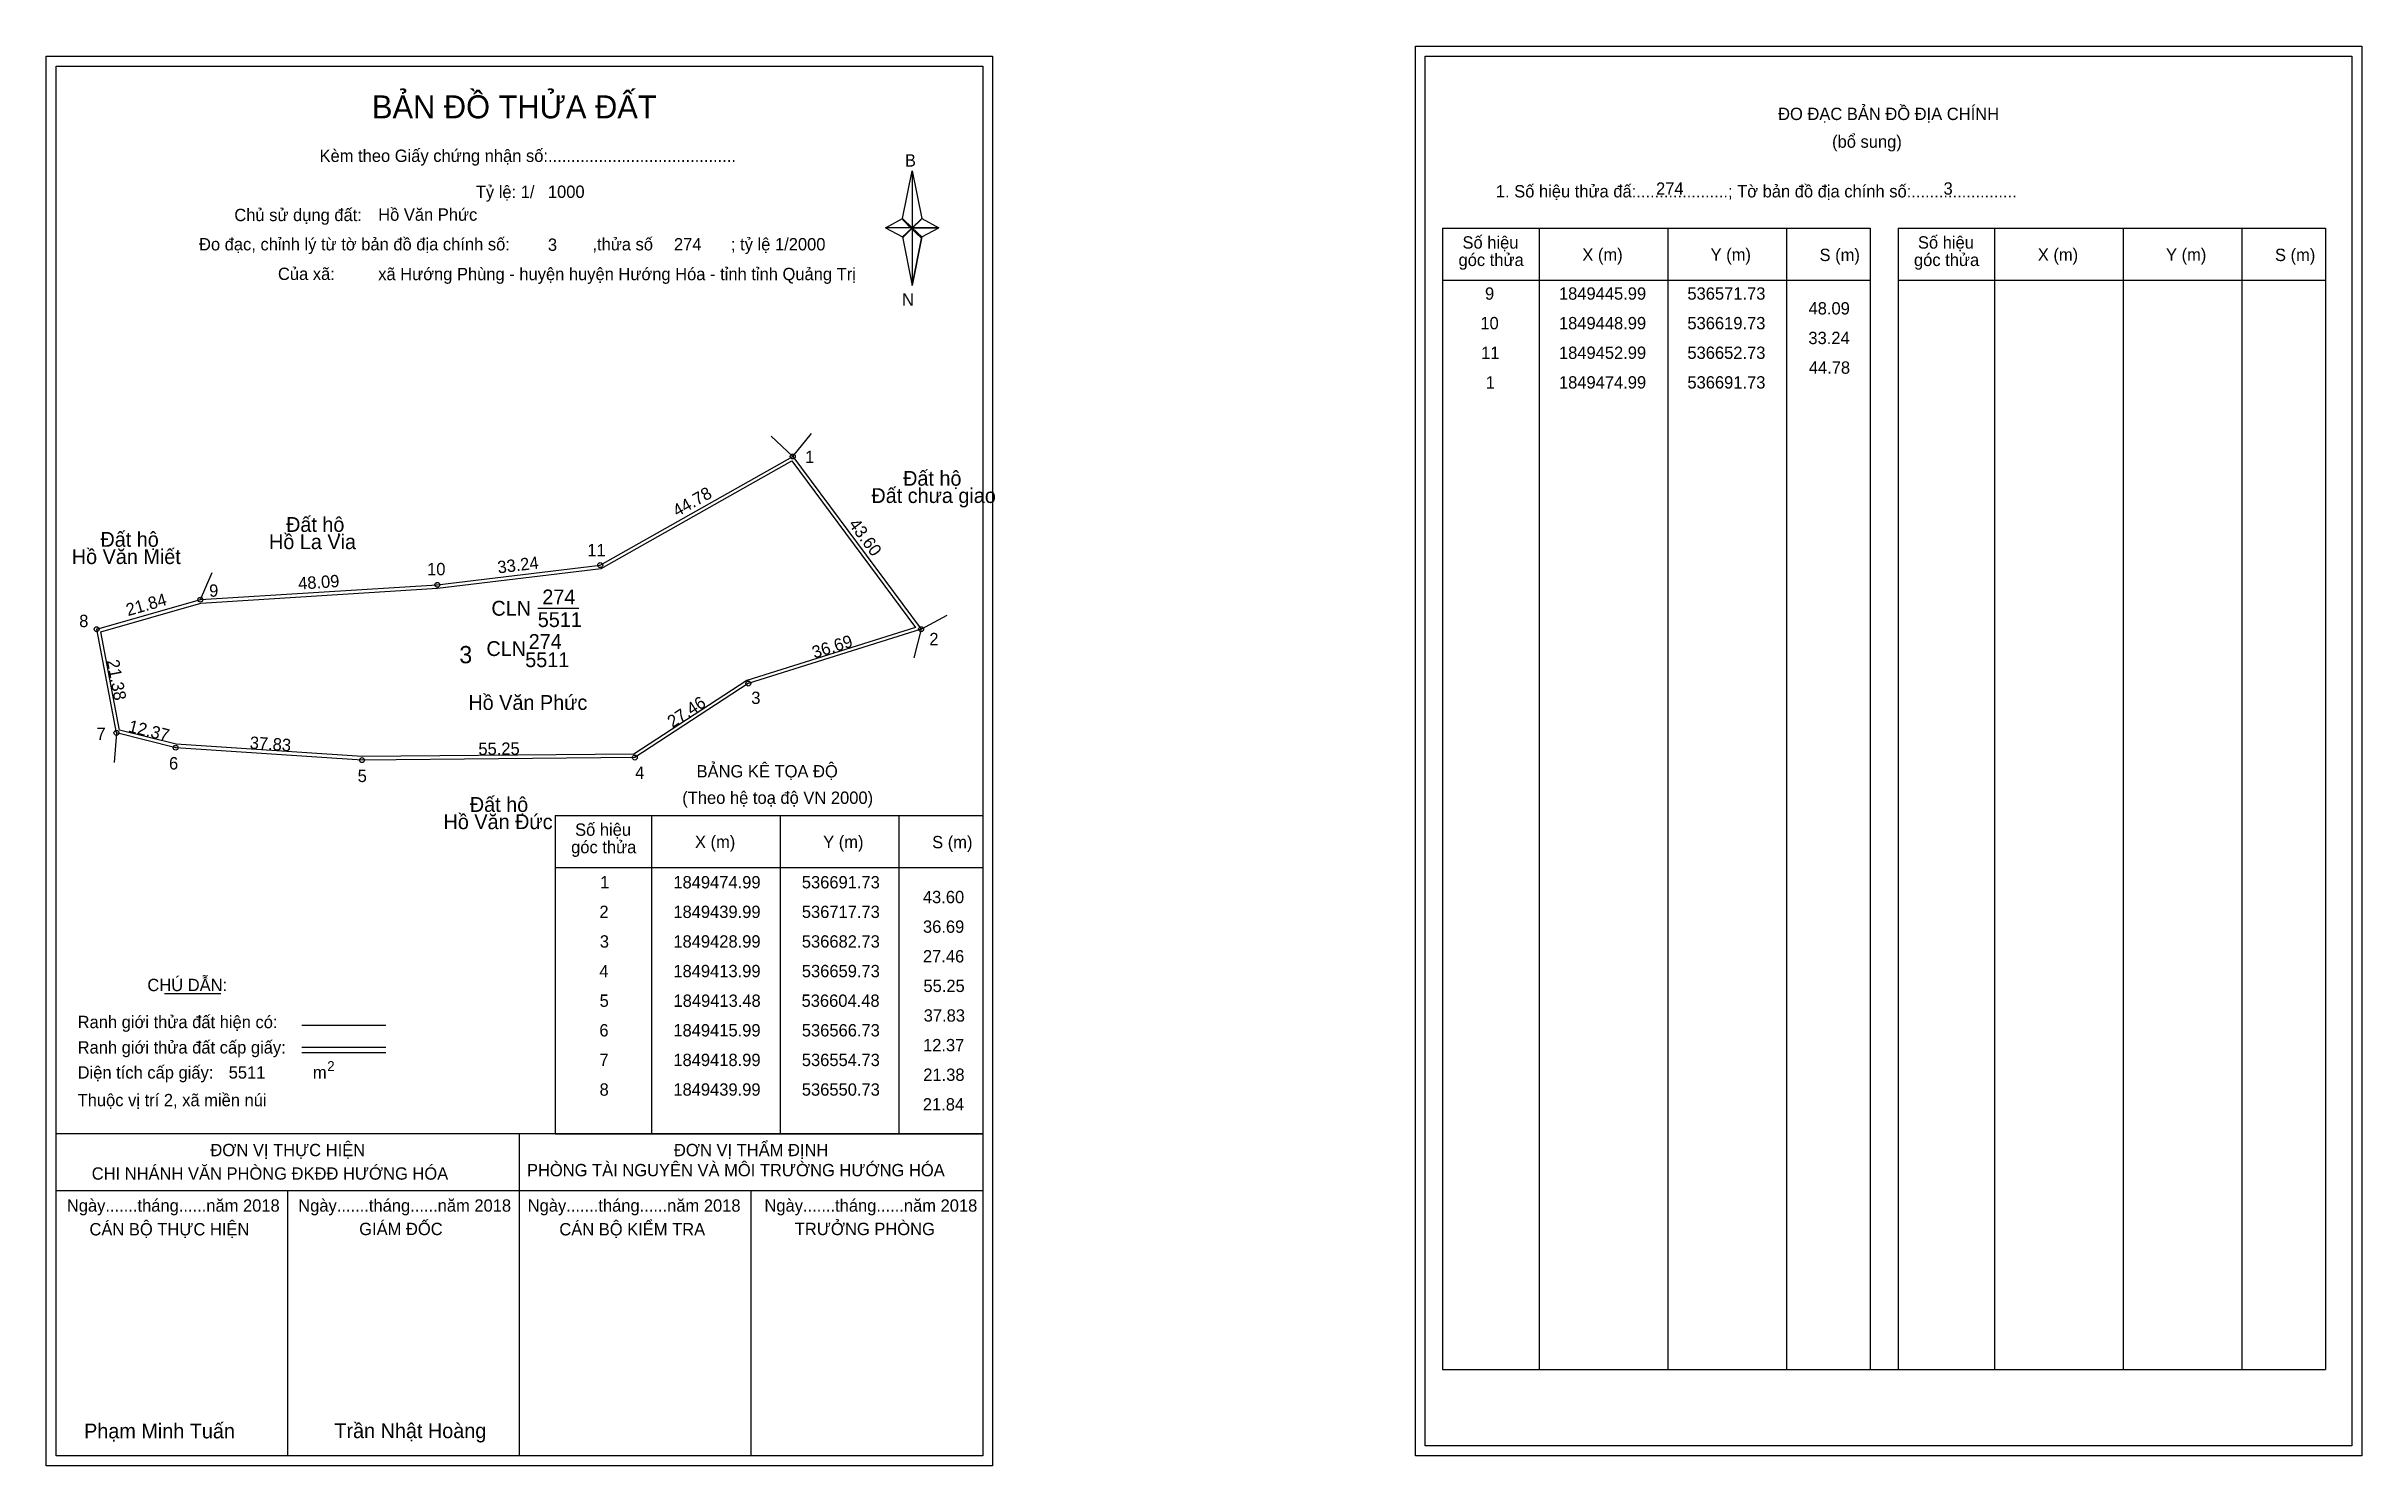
# Model space of a CAD drawing. Extents: x 536541 to 537010, y 1849271 to 1849558.
import ezdxf

# ---------------------------------------------------------------- set-up
doc = ezdxf.new("R2010")
doc.units = 0
for name, color, linetype in [('Level 1', 7, 'Continuous'), ('Level 10', 7, 'Continuous'), ('Level 11', 7, 'Continuous'), ('Level 13', 7, 'Continuous'), ('Level 2', 7, 'Continuous'), ('Level 27', 7, 'Continuous'), ('Level 3', 7, 'Continuous'), ('Level 36', 7, 'Continuous'), ('Level 4', 7, 'Continuous'), ('Level 49', 7, 'Continuous'), ('Level 5', 7, 'Continuous'), ('Level 53', 7, 'Continuous'), ('Level 55', 7, 'Continuous'), ('Level 6', 7, 'Continuous'), ('Level 63', 7, 'Continuous'), ('Level 7', 7, 'Continuous'), ('Level 9', 7, 'Continuous')]:
    doc.layers.add(name, color=color, linetype=linetype)

msp = doc.modelspace()

# ---------------------------------------------------------------- linework, layer by layer
at = {"layer": 'Level 1'}
for p, q in [((536819.85, 1849556.1), (536819.85, 1849556.1)), ((536542.53, 1849554.1), (536542.53, 1849554.1)), ((536713.95, 1849523.22), (536715.92, 1849532.86)), ((536715.92, 1849532.86), (536715.92, 1849521.33)), ((536715.92, 1849532.86), (536717.88, 1849523.22)), ((536710.5, 1849521.33), (536713.95, 1849523.22)), ((536713.95, 1849523.22), (536715.92, 1849521.33)), ((536715.77, 1849521.11), (536713.95, 1849523)), ((536717.74, 1849523), (536715.77, 1849521.11)), ((536715.77, 1849521.11), (536717.74, 1849523)), ((536717.88, 1849523.22), (536715.92, 1849521.33)), ((536715.92, 1849521.33), (536713.95, 1849519.49)), ((536715.77, 1849521.11), (536713.95, 1849519.27)), ((536713.95, 1849519.27), (536715.77, 1849521.11)), ((536713.95, 1849519.49), (536715.92, 1849509.63)), ((536717.74, 1849519.27), (536715.77, 1849521.11)), ((536715.92, 1849521.33), (536715.92, 1849509.63)), ((536715.92, 1849521.33), (536721.33, 1849521.33)), ((536715.92, 1849521.33), (536717.88, 1849519.49)), ((536717.88, 1849519.49), (536715.92, 1849509.63)), ((536717.88, 1849519.49), (536721.33, 1849521.33)), ((536823.38, 1849521.24), (536909.98, 1849521.24)), ((536842.97, 1849289.98), (536842.97, 1849521.24)), ((536869.04, 1849289.98), (536869.04, 1849521.24)), ((536893.02, 1849521.24), (536893.02, 1849289.98)), ((536909.98, 1849521.24), (536909.98, 1849289.98)), ((536915.64, 1849521.24), (537002.24, 1849521.24)), ((536935.23, 1849289.98), (536935.23, 1849521.24)), ((536961.3, 1849289.98), (536961.3, 1849521.24)), ((536985.27, 1849521.24), (536985.27, 1849289.98)), ((537002.24, 1849521.24), (537002.24, 1849289.98)), ((536823.38, 1849510.72), (536909.98, 1849510.72)), ((536915.64, 1849510.72), (537002.24, 1849510.72)), ((536643.62, 1849402.27), (536730.22, 1849402.27)), ((536663.21, 1849337.75), (536663.21, 1849402.27)), ((536689.28, 1849337.75), (536689.28, 1849402.27)), ((536713.25, 1849402.27), (536713.25, 1849337.75)), ((536643.62, 1849391.74), (536730.22, 1849391.74)), ((536564.44, 1849366.16), (536575.85, 1849366.16)), ((536592.31, 1849359.76), (536609.32, 1849359.76)), ((536592.31, 1849355.31), (536609.32, 1849355.31)), ((536592.31, 1849354.22), (536609.32, 1849354.22)), ((536649.35, 1849337.75), (536542.52, 1849337.75)), ((536730.22, 1849337.75), (536625.38, 1849337.75)), ((536636.37, 1849272.52), (536636.37, 1849337.75)), ((536643.62, 1849337.74), (536730.22, 1849337.74)), ((536730.22, 1849326.2), (536542.52, 1849326.2)), ((536589.45, 1849272.52), (536589.45, 1849326.2)), ((536683.3, 1849272.52), (536683.3, 1849326.2)), ((536823.38, 1849289.98), (537002.24, 1849289.98)), ((537007.55, 1849274.52), (537007.55, 1849274.52)), ((536730.22, 1849272.52), (536730.22, 1849272.52))]:
    msp.add_line(p, q, dxfattribs=at)
for points in [[(536713.95, 1849523.22), (536715.92, 1849532.86), (536715.92, 1849521.33)], [(536715.92, 1849521.33), (536717.88, 1849523.22), (536721.33, 1849521.33)], [(536710.5, 1849521.33), (536713.95, 1849519.49), (536715.92, 1849521.33)], [(536715.92, 1849521.33), (536715.92, 1849509.63), (536717.88, 1849519.49)]]:
    msp.add_lwpolyline(points, close=True, dxfattribs=at)
at = {"layer": 'Level 10'}
for points in [[(536691.73, 1849474.99), (536717.73, 1849439.99), (536682.73, 1849428.99), (536659.73, 1849413.99), (536604.48, 1849413.48), (536566.73, 1849415.99), (536554.73, 1849418.99), (536550.73, 1849439.99), (536571.73, 1849445.99), (536619.73, 1849448.99), (536652.73, 1849452.99)], [(536691.54, 1849474.08), (536716.58, 1849440.36), (536682.43, 1849429.63), (536659.52, 1849414.69), (536604.5, 1849414.18), (536566.84, 1849416.68), (536555.33, 1849419.56), (536551.54, 1849439.49), (536571.85, 1849445.3), (536619.79, 1849448.29), (536652.95, 1849452.31)]]:
    msp.add_lwpolyline(points, close=True, dxfattribs=at)
at = {"layer": 'Level 11'}
for centre in [(536691.73, 1849474.99), (536691.73, 1849474.99), (536652.73, 1849452.99), (536619.73, 1849448.99), (536571.73, 1849445.99), (536550.73, 1849439.99), (536717.73, 1849439.99), (536682.73, 1849428.99), (536554.73, 1849418.99), (536566.73, 1849415.99), (536604.48, 1849413.48), (536659.73, 1849413.99)]:
    msp.add_circle(centre, 0.5, dxfattribs=at)
at = {"layer": 'Level 27'}
for p, q in [((536691.73, 1849474.99), (536695.55, 1849479.62)), ((536691.73, 1849474.99), (536687.39, 1849479.13)), ((536571.73, 1849445.99), (536574.13, 1849451.49)), ((536717.73, 1849439.99), (536723.02, 1849442.83)), ((536717.73, 1849439.99), (536716.23, 1849434.18)), ((536554.73, 1849418.99), (536554.25, 1849413.01))]:
    msp.add_line(p, q, dxfattribs=at)
at = {"layer": 'Level 3'}
for p, q in [((536823.38, 1849521.24), (536823.38, 1849289.98)), ((536915.64, 1849521.24), (536915.64, 1849289.98)), ((536643.62, 1849402.27), (536643.62, 1849337.75))]:
    msp.add_line(p, q, dxfattribs=at)
at = {"layer": 'Level 63'}
for points in [[(536540.52, 1849556.1), (536732.22, 1849556.1), (536732.22, 1849270.52), (536540.52, 1849270.52)], [(536817.85, 1849558.1), (537009.55, 1849558.1), (537009.55, 1849272.52), (536817.85, 1849272.52)], [(536819.85, 1849556.1), (537007.55, 1849556.1), (537007.55, 1849274.52), (536819.85, 1849274.52)], [(536542.52, 1849554.1), (536730.22, 1849554.1), (536730.22, 1849272.52), (536542.52, 1849272.52)]]:
    msp.add_lwpolyline(points, close=True, dxfattribs=at)
at = {"layer": 'Level 9'}
msp.add_line((536640.08, 1849444.24), (536648.41, 1849444.24), dxfattribs=at)

# ---------------------------------------------------------------- texts
at = {"layer": 'Level 1'}
for s, height, p in [('BẢN ĐỒ THỬA ĐẤT', 4.6657, (536606.49, 1849543.5)), ('ĐO ĐẠC BẢN ĐỒ ĐỊA CHÍNH', 2.5, (536891.33, 1849543.16)), ('Kèm theo Giấy chứng nhận số:.........................................', 2.5, (536595.87, 1849534.67)), ('B', 2.5, (536714.46, 1849533.73)), ('(bổ sung)', 2.5, (536902.27, 1849537.54)), ('1. Số hiệu thửa đấ:....................; Tờ bản đồ địa chính số:.......................', 2.5, (536834.16, 1849527.48)), ('Chủ sử dụng đất:', 2.5, (536578.61, 1849522.68)), ('Đo đạc, chỉnh lý từ tờ bản đồ địa chính số:                  ,thửa số                 ; tỷ lệ 1/2000', 2.5, (536571.46, 1849516.75)), ('Số hiệu', 2.5, (536827.4, 1849517.11)), ('X (m)', 2.5, (536851.68, 1849514.64)), ('Y (m)', 2.5, (536877.66, 1849514.64)), ('S (m)', 2.5, (536899.73, 1849514.59)), ('Số hiệu', 2.5, (536919.66, 1849517.11)), ('X (m)', 2.5, (536943.94, 1849514.64)), ('Y (m)', 2.5, (536969.91, 1849514.64)), ('S (m)', 2.5, (536991.99, 1849514.59)), ('Của xã:', 2.5, (536587.45, 1849510.75)), ('góc thửa', 2.5, (536826.6, 1849513.58)), ('góc thửa', 2.5, (536918.86, 1849513.58)), ('N', 2.5, (536713.86, 1849505.56)), ('BẢNG KÊ TỌA ĐỘ', 2.5, (536672.25, 1849409.97)), ('(Theo hệ toạ độ VN 2000)', 2.5, (536669.35, 1849404.61)), ('Số hiệu', 2.5, (536647.64, 1849398.14)), ('góc thửa', 2.5, (536646.84, 1849394.61)), ('X (m)', 2.5, (536671.92, 1849395.66)), ('Y (m)', 2.5, (536697.89, 1849395.66)), ('S (m)', 2.5, (536719.97, 1849395.61)), ('CHÚ DẪN:', 2.5, (536561, 1849366.67)), ('Ranh giới thửa đất hiện có:', 2.5, (536546.87, 1849359.17)), ('Ranh giới thửa đất cấp giấy:', 2.5, (536546.87, 1849354.03)), ('Diện tích cấp giấy:', 2.5, (536546.87, 1849348.95)), ('m', 2.5, (536594.53, 1849348.97)), ('2', 2, (536597.43, 1849350.48)), ('Thuộc vị trí 2, xã miền núi', 2.5, (536546.87, 1849343.35)), ('ĐƠN VỊ THỰC HIỆN', 2.5, (536573.76, 1849333.23)), ('ĐƠN VỊ THẨM ĐỊNH', 2.5, (536667.66, 1849333.23)), ('CHI NHÁNH VĂN PHÒNG ĐKĐĐ HƯỚNG HÓA', 2.5, (536549.72, 1849328.47)), ('PHÒNG TÀI NGUYÊN VÀ MÔI TRƯỜNG HƯỚNG HÓA', 2.5, (536637.89, 1849329.16)), ('Ngày.......tháng......năm 2018', 2.5, (536544.69, 1849321.99)), ('CÁN BỘ THỰC HIỆN', 2.5, (536549.27, 1849317.18)), ('Ngày.......tháng......năm 2018', 2.5, (536591.56, 1849321.99)), ('GIÁM ĐỐC', 2.5, (536603.91, 1849317.24)), ('Ngày.......tháng......năm 2018', 2.5, (536638.04, 1849321.99)), ('CÁN BỘ KIỂM TRA', 2.5, (536644.45, 1849317.18)), ('Ngày.......tháng......năm 2018', 2.5, (536686, 1849321.99)), ('TRƯỞNG PHÒNG', 2.5, (536692.14, 1849317.24)), ('Phạm Minh Tuấn', 3, (536548.18, 1849276.06)), ('Trần Nhật Hoàng', 3, (536598.88, 1849276.11))]:
    msp.add_text(s, height=height, dxfattribs=at).set_placement(p)
at = {"layer": 'Level 11'}
msp.add_text('Tỷ lệ: 1/', height=2.5, dxfattribs=at).set_placement((536627.53, 1849527.36))
at = {"layer": 'Level 13'}
for s, p in [('274', (536641, 1849445.04)), ('CLN', (536630.69, 1849442.74)), ('5511', (536640.08, 1849440.44))]:
    msp.add_text(s, height=3, dxfattribs=at).set_placement(p)
at = {"layer": 'Level 2'}
msp.add_text('Hồ Văn Phức', height=3, dxfattribs=at).set_placement((536626.02, 1849423.65))
at = {"layer": 'Level 3'}
msp.add_text('CLN', height=3, dxfattribs=at).set_placement((536629.68, 1849434.57))
at = {"layer": 'Level 36'}
for s, p in [('Đất hộ', (536714.09, 1849469.07)), ('Đất chưa giao', (536707.66, 1849465.57)), ('Đất hộ', (536589.09, 1849459.72)), ('Hồ Văn Miết', (536545.69, 1849453.2)), ('Đất hộ', (536551.49, 1849456.7)), ('Hồ La Via', (536585.64, 1849456.22)), ('Đất hộ', (536626.32, 1849402.99)), ('Hồ Văn Đức', (536620.99, 1849399.49))]:
    msp.add_text(s, height=3, dxfattribs=at).set_placement(p)
at = {"layer": 'Level 4'}
msp.add_text('274', height=3, dxfattribs=at).set_placement((536638.24, 1849436.01))
at = {"layer": 'Level 49'}
for s, rotation, p in [('44.78', 29.4275, (536668.31, 1849462.7)), ('43.60', 306.6071, (536702.93, 1849461.25)), ('33.24', 6.9112, (536632.07, 1849451.29)), ('21.84', 15.9454, (536557.08, 1849442.64)), ('48.09', 3.5763, (536591.61, 1849448.03)), ('36.69', 17.4472, (536696.1, 1849434.03)), ('21.38', 280.7843, (536552.76, 1849433.62)), ('27.46', 33.1113, (536667.37, 1849419.93)), ('12.37', 345.9638, (536556.97, 1849419.25)), ('37.83', 356.196, (536581.67, 1849415.8)), ('55.25', 0.5289, (536628.06, 1849414.5))]:
    msp.add_text(s, height=2.5, rotation=rotation, dxfattribs=at).set_placement(p)
at = {"layer": 'Level 5'}
msp.add_text('5511', height=3, dxfattribs=at).set_placement((536637.54, 1849432.31))
at = {"layer": 'Level 53'}
for s, p in [('9', (536831.96, 1849506.76)), ('1849445.99', (536846.94, 1849506.76)), ('536571.73', (536872.96, 1849506.76)), ('10', (536831.02, 1849500.76)), ('1849448.99', (536846.94, 1849500.76)), ('536619.73', (536872.96, 1849500.76)), ('48.09', (536897.5, 1849503.76)), ('33.24', (536897.47, 1849497.76)), ('11', (536831.18, 1849494.76)), ('1849452.99', (536846.94, 1849494.76)), ('536652.73', (536872.96, 1849494.76)), ('44.78', (536897.55, 1849491.76)), ('1', (536832.1, 1849488.76)), ('1849474.99', (536846.94, 1849488.76)), ('536691.73', (536872.96, 1849488.76)), ('1', (536652.72, 1849387.49)), ('1849474.99', (536667.55, 1849387.49)), ('536691.73', (536693.57, 1849387.49)), ('43.60', (536718.09, 1849384.49)), ('2', (536652.57, 1849381.49)), ('1849439.99', (536667.55, 1849381.49)), ('536717.73', (536693.57, 1849381.49)), ('3', (536652.65, 1849375.49)), ('1849428.99', (536667.55, 1849375.49)), ('536682.73', (536693.57, 1849375.49)), ('36.69', (536718.11, 1849378.49)), ('4', (536652.56, 1849369.49)), ('1849413.99', (536667.55, 1849369.49)), ('536659.73', (536693.57, 1849369.49)), ('27.46', (536718.1, 1849372.49)), ('55.25', (536718.2, 1849366.49)), ('5', (536652.61, 1849363.49)), ('1849413.48', (536667.58, 1849363.49)), ('536604.48', (536693.52, 1849363.49)), ('37.83', (536718.26, 1849360.49)), ('6', (536652.56, 1849357.49)), ('1849415.99', (536667.55, 1849357.49)), ('536566.73', (536693.57, 1849357.49)), ('7', (536652.57, 1849351.49)), ('1849418.99', (536667.55, 1849351.49)), ('536554.73', (536693.57, 1849351.49)), ('12.37', (536718.12, 1849354.49)), ('21.38', (536718.17, 1849348.49)), ('8', (536652.6, 1849345.49)), ('1849439.99', (536667.55, 1849345.49)), ('536550.73', (536693.57, 1849345.49)), ('21.84', (536718.08, 1849342.49))]:
    msp.add_text(s, height=2.5, dxfattribs=at).set_placement(p)
at = {"layer": 'Level 55'}
for s, height, p in [('1', 0.4, (536691.62, 1849474.99)), ('0', 0.11, (536691.69, 1849474.88)), ('0', 0.11, (536691.69, 1849474.88)), ('0', 0.11, (536691.69, 1849474.88)), ('11', 0.4, (536652.47, 1849452.99)), ('0', 0.11, (536652.69, 1849452.88)), ('10', 0.4, (536619.45, 1849448.99)), ('0', 0.11, (536619.69, 1849448.88)), ('9', 0.4, (536571.59, 1849445.99)), ('273', 0.11, (536571.61, 1849445.88)), ('0', 0.11, (536571.69, 1849445.88)), ('8', 0.4, (536550.6, 1849439.99)), ('273', 0.11, (536550.61, 1849439.88)), ('2', 0.4, (536717.59, 1849439.99)), ('275', 0.11, (536717.61, 1849439.88)), ('275', 0.11, (536717.61, 1849439.88)), ('0', 0.11, (536717.69, 1849439.88)), ('0', 0.11, (536717.69, 1849439.88)), ('275', 0.11, (536682.61, 1849428.88)), ('275', 0.11, (536682.61, 1849428.88)), ('3', 0.4, (536682.61, 1849428.99)), ('7', 0.4, (536554.6, 1849418.99)), ('275', 0.11, (536554.61, 1849418.88)), ('273', 0.11, (536554.61, 1849418.88)), ('275', 0.11, (536554.61, 1849418.88)), ('6', 0.4, (536566.59, 1849415.99)), ('275', 0.11, (536566.61, 1849415.88)), ('275', 0.11, (536566.61, 1849415.88)), ('4', 0.4, (536659.59, 1849413.99)), ('275', 0.11, (536659.61, 1849413.88)), ('275', 0.11, (536659.61, 1849413.88)), ('5', 0.4, (536604.35, 1849413.48)), ('275', 0.11, (536604.36, 1849413.37)), ('275', 0.11, (536604.36, 1849413.37))]:
    msp.add_text(s, height=height, dxfattribs=at).set_placement(p)
at = {"layer": 'Level 6'}
for s, p in [('1000', (536642.13, 1849527.38)), ('274', (536866.61, 1849528.02)), ('3', (536924.85, 1849528.04)), ('Hồ Văn Phức', (536607.75, 1849522.75)), ('3', (536642.13, 1849516.66)), ('274', (536667.67, 1849516.74)), ('xã Hướng Phùng - huyện huyện Hướng Hóa - tỉnh tỉnh Quảng Trị', (536607.76, 1849510.71)), ('5511', (536577.47, 1849348.95))]:
    msp.add_text(s, height=2.5, dxfattribs=at).set_placement(p)
at = {"layer": 'Level 7'}
msp.add_text('3', height=3.5, dxfattribs=at).set_placement((536624.19, 1849433.1))
at = {"layer": 'Level 9'}
for s, p in [('1', (536694.23, 1849473.66)), ('11', (536650.11, 1849454.78)), ('10', (536617.66, 1849450.93)), ('9', (536573.51, 1849446.58)), ('8', (536547.19, 1849440.42)), ('2', (536719.4, 1849436.76)), ('3', (536683.33, 1849424.85)), ('7', (536550.69, 1849417.57)), ('6', (536565.38, 1849411.58)), ('5', (536603.59, 1849409.03)), ('4', (536659.8, 1849409.68))]:
    msp.add_text(s, height=2.5, dxfattribs=at).set_placement(p)

doc.saveas('drawing.dxf')
